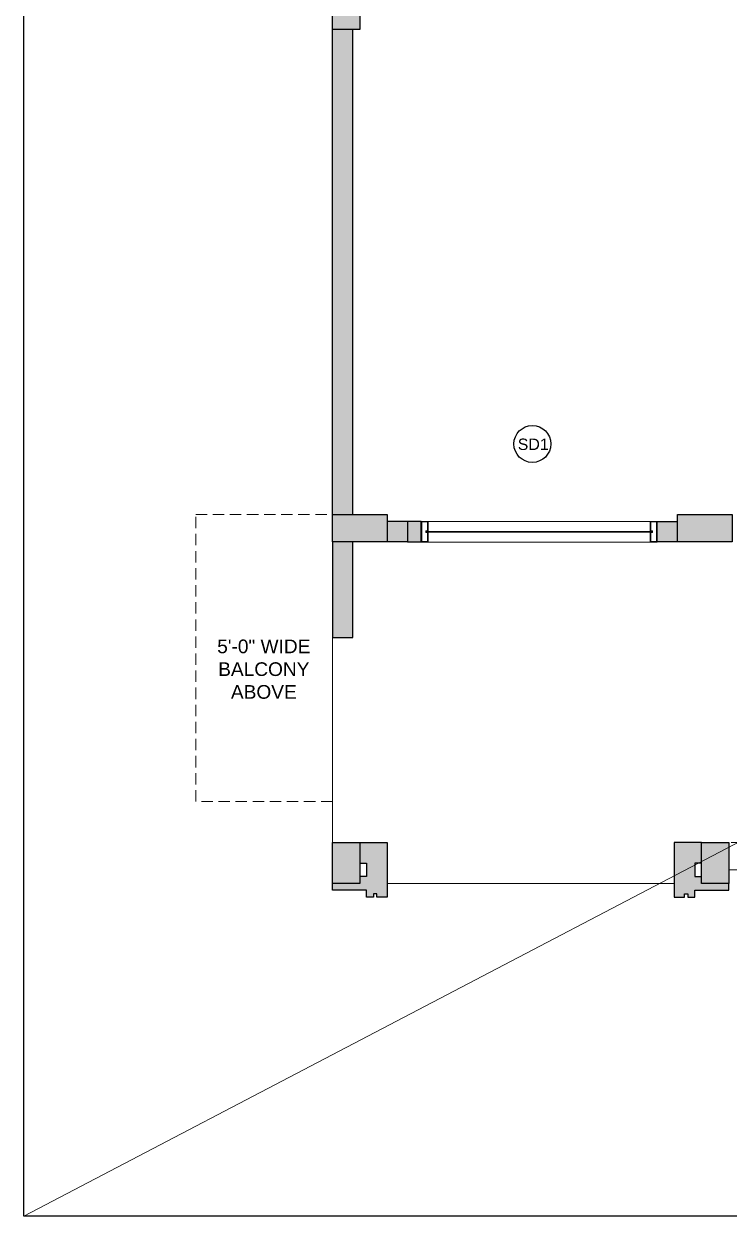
# Model space of a CAD drawing. Header units: inches. Extents: x 211391 to 214260, y -106888 to -102532.
# Drawn here: x 211469 to 211778, y -106888 to -106365 of the extents above; entities that cross this region are included whole.
import ezdxf

# ---------------------------------------------------------------- set-up
doc = ezdxf.new("R2010")
doc.units = ezdxf.units.IN
doc.header["$MEASUREMENT"] = 0
doc.linetypes.add('HIDDEN', pattern=[0.375, 0.25, -0.125])
doc.layers.get('0').update_dxf_attribs({"color": 4})
doc.layers.add('COLUMN', color=6, linetype='Continuous')
doc.layers.add('DOOR GLAZING NUMBER', color=1, linetype='Continuous', lineweight=5, plot=False)
for name, color, linetype, lineweight in [('GLASS', 4, 'Continuous', 18), ('HATCH', 251, 'Continuous', 13), ('HIDDEN', 8, 'Continuous', 13), ('m.s.', 250, 'Continuous', 13), ('PROPOSED WALL', 6, 'Continuous', 25), ('TEXT', 3, 'Continuous', 9), ('TEXT 1', 3, 'Continuous', 15), ('WALL', 5, 'Continuous', 25)]:
    doc.layers.add(name, color=color, linetype=linetype, lineweight=lineweight)
doc.styles.add('STYLE1', font='arial.ttf', dxfattribs={"height": 8})

# ---------------------------------------------------------------- blocks, each defined once
blk = doc.blocks.new('erwe54')
at = {"layer": 'COLUMN', "ltscale": 20, "true_color": 0xe517e8}
h = blk.add_hatch(color=6, dxfattribs=at)
h.dxf.hatch_style = 1
h.paths.add_polyline_path([(205035.77, -115928.54), (205035.77, -115952.54), (205047.77, -115952.54), (205047.77, -115928.54)])
h = blk.add_hatch(color=6, dxfattribs=at)
h.dxf.hatch_style = 1
h.paths.add_polyline_path([(205035.77, -116177.54), (205059.77, -116177.54), (205059.77, -116165.54), (205035.77, -116165.54)])
h = blk.add_hatch(color=6, dxfattribs=at)
h.dxf.hatch_style = 1
h.paths.add_polyline_path([(205211.27, -116165.54), (205187.27, -116165.54), (205187.27, -116177.54), (205211.27, -116177.54)])
h = blk.add_hatch(color=6, dxfattribs=at)
h.dxf.hatch_style = 1
h.paths.add_polyline_path([(205047.77, -116327.54), (205047.77, -116309.54), (205035.77, -116309.54), (205035.77, -116327.54)])
h = blk.add_hatch(color=6, dxfattribs=at)
h.dxf.hatch_style = 1
h.paths.add_polyline_path([(205209.77, -116327.54), (205209.77, -116309.54), (205197.77, -116309.54), (205197.77, -116327.54)])
at = {"layer": 'COLUMN', "ltscale": 20}
for points in [[(205035.77, -115952.54), (205035.77, -115928.54), (205047.77, -115928.54), (205047.77, -115952.54)], [(205059.77, -116177.54), (205035.77, -116177.54), (205035.77, -116165.54), (205059.77, -116165.54)], [(205187.27, -116165.54), (205211.27, -116165.54), (205211.27, -116177.54), (205187.27, -116177.54)], [(205035.77, -116309.54), (205047.77, -116309.54), (205047.77, -116327.54), (205035.77, -116327.54)], [(205197.77, -116309.54), (205209.77, -116309.54), (205209.77, -116327.54), (205197.77, -116327.54)]]:
    blk.add_lwpolyline(points, close=True, dxfattribs=at)

msp = doc.modelspace()

# ---------------------------------------------------------------- hatches: boundary and pattern name
at = {"layer": 'HATCH', "ltscale": 15}
h = msp.add_hatch(color=256, dxfattribs=at)
h.dxf.hatch_style = 1
h.paths.add_polyline_path([(211613.19, -106367.4), (211604.19, -106367.4), (211604.19, -106580.4), (211613.19, -106580.4)])
h = msp.add_hatch(color=256, dxfattribs=at)
h.dxf.hatch_style = 1
h.paths.add_polyline_path([(211637.19, -106583.4), (211628.19, -106583.4), (211628.19, -106592.4), (211637.19, -106592.4)])
h = msp.add_hatch(color=8, dxfattribs=at)
h.dxf.hatch_style = 1
h.paths.add_polyline_path([(211637.19, -106592.4), (211643.19, -106592.4), (211643.19, -106583.4), (211637.19, -106583.4)])
at = {"layer": 'HATCH', "ltscale": 25}
h = msp.add_hatch(color=251, dxfattribs=at)
h.dxf.hatch_style = 1
h.paths.add_polyline_path([(211755.69, -106583.4), (211746.69, -106583.4), (211746.69, -106592.4), (211755.69, -106592.4)])
h = msp.add_hatch(color=251, dxfattribs=at)
h.dxf.hatch_style = 1
h.paths.add_polyline_path([(211613.19, -106592.4), (211604.19, -106592.4), (211604.19, -106634.4), (211613.19, -106634.4)])
h = msp.add_hatch(color=251, dxfattribs=at)
h.dxf.hatch_style = 1
h.paths.add_polyline_path([(211628.19, -106724.4), (211616.19, -106724.4), (211616.19, -106733.4), (211619.19, -106733.4), (211619.19, -106739.4), (211616.19, -106739.4), (211616.19, -106742.4), (211604.19, -106742.4), (211604.19, -106745.4), (211619.19, -106745.4), (211619.19, -106748.4), (211622.19, -106748.4), (211622.19, -106746.9), (211623.69, -106746.9), (211623.69, -106748.4), (211628.19, -106748.4)])
h = msp.add_hatch(color=251, dxfattribs=at)
h.dxf.hatch_style = 1
h.paths.add_polyline_path([(211766.19, -106724.4), (211754.19, -106724.4), (211754.19, -106748.4), (211758.69, -106748.4), (211758.69, -106746.9), (211760.19, -106746.9), (211760.19, -106748.4), (211763.19, -106748.4), (211763.19, -106745.4), (211778.19, -106745.4), (211778.19, -106742.4), (211766.19, -106742.4), (211766.19, -106739.4), (211763.19, -106739.4), (211763.19, -106733.4), (211766.19, -106733.4)])
at = {"layer": 'm.s.', "ltscale": 15}
h = msp.add_hatch(dxfattribs=at)
h.set_pattern_fill('ANSI31', color=256)
h.set_pattern_definition([(45, (870.93931, -1118.27892), (-0.08838834765, 0.08838834765), [])])
h.paths.add_polyline_path([(211643.44, -106592.2), (211643.44, -106583.65), (211645.94, -106583.65), (211645.94, -106587.55), (211645.19, -106587.55), (211645.19, -106588.3), (211645.94, -106588.3), (211645.94, -106592.2)])
h.paths.add_polyline_path([(211643.19, -106592.45), (211643.19, -106583.4), (211646.19, -106583.4), (211646.19, -106587.8), (211645.44, -106587.8), (211645.44, -106588.05), (211646.19, -106588.05), (211646.19, -106592.45)])
h = msp.add_hatch(dxfattribs=at)
h.set_pattern_fill('ANSI31', color=256)
h.set_pattern_definition([(45, (959.01746, -1118.27892), (-0.08838834765, 0.08838834765), [])])
h.paths.add_polyline_path([(211746.44, -106592.2), (211746.44, -106583.65), (211743.94, -106583.65), (211743.94, -106587.55), (211744.69, -106587.55), (211744.69, -106588.3), (211743.94, -106588.3), (211743.94, -106592.2)])
h.paths.add_polyline_path([(211746.69, -106592.45), (211746.69, -106583.4), (211743.69, -106583.4), (211743.69, -106587.8), (211744.44, -106587.8), (211744.44, -106588.05), (211743.69, -106588.05), (211743.69, -106592.45)])

# ---------------------------------------------------------------- linework, layer by layer
at = {"ltscale": 15}
msp.add_lwpolyline([(211468.75, -105426.59), (212726.55, -105426.59), (212726.55, -106888.48), (211468.75, -106888.48)], close=True, dxfattribs=at)
at = {"layer": 'Defpoints'}
msp.add_circle((211691.94, -106549.39), 8.1, dxfattribs=at)
at = {"layer": 'DOOR GLAZING NUMBER', "ltscale": 15}
msp.add_line((211468.75, -106888.48), (214259.76, -105426.59), dxfattribs=at)
at = {"layer": 'GLASS', "ltscale": 15}
for p, q in [((211743.71, -106587.8), (211646.19, -106587.8)), ((211743.69, -106588.05), (211646.19, -106588.05))]:
    msp.add_line(p, q, dxfattribs=at)
at = {"layer": 'HIDDEN', "linetype": 'HIDDEN', "ltscale": 20}
for p, q in [((211604.19, -106724.4), (211604.19, -106706.4)), ((211994.19, -106724.4), (211778.19, -106724.4)), ((211628.19, -106742.4), (211754.19, -106742.4))]:
    msp.add_line(p, q, dxfattribs=at)
msp.add_lwpolyline([(211604.19, -106706.4), (211544.19, -106706.4), (211544.19, -106580.4), (211604.19, -106580.4)], dxfattribs=at)
at = {"layer": 'm.s.', "ltscale": 15}
for p, q in [((211646.19, -106583.4), (211746.69, -106583.4)), ((211746.69, -106592.45), (211646.19, -106592.45))]:
    msp.add_line(p, q, dxfattribs=at)
at = {"layer": 'm.s.', "ltscale": 2}
for points in [[(211643.19, -106587.8), (211643.19, -106583.4), (211646.19, -106583.4), (211646.19, -106587.8), (211645.44, -106587.8), (211645.44, -106588.05), (211646.19, -106588.05), (211646.19, -106592.45), (211643.19, -106592.45), (211643.19, -106588.05), (211643.19, -106587.8)], [(211746.69, -106587.8), (211746.69, -106583.4), (211743.69, -106583.4), (211743.69, -106587.8), (211744.44, -106587.8), (211744.44, -106588.05), (211743.69, -106588.05), (211743.69, -106592.45), (211746.69, -106592.45), (211746.69, -106588.05), (211746.69, -106587.8)]]:
    msp.add_lwpolyline(points, dxfattribs=at)
for points in [[(211643.44, -106583.65), (211645.94, -106583.65), (211645.94, -106587.55), (211645.19, -106587.55), (211645.19, -106588.3), (211645.94, -106588.3), (211645.94, -106592.2), (211643.44, -106592.2)], [(211746.44, -106583.65), (211743.94, -106583.65), (211743.94, -106587.55), (211744.69, -106587.55), (211744.69, -106588.3), (211743.94, -106588.3), (211743.94, -106592.2), (211746.44, -106592.2)]]:
    msp.add_lwpolyline(points, close=True, dxfattribs=at)
at = {"layer": 'PROPOSED WALL', "ltscale": 15}
msp.add_lwpolyline([(211637.19, -106592.4), (211643.19, -106592.4), (211643.19, -106583.4), (211637.19, -106583.4)], close=True, dxfattribs=at)
at = {"layer": 'WALL', "ltscale": 20}
for p, q in [((211604.19, -106580.4), (211604.19, -106367.4)), ((211613.19, -106580.4), (211613.19, -106367.4)), ((211637.19, -106583.4), (211628.19, -106583.4)), ((211637.19, -106583.4), (211637.19, -106592.4)), ((211643.19, -106583.4), (211643.19, -106592.4)), ((211746.69, -106592.4), (211746.69, -106583.4)), ((211746.69, -106583.4), (211755.69, -106583.4)), ((211604.19, -106592.4), (211604.19, -106634.4)), ((211613.19, -106634.4), (211613.19, -106592.4)), ((211637.19, -106592.4), (211628.19, -106592.4)), ((211755.69, -106592.4), (211746.69, -106592.4)), ((211604.19, -106634.4), (211613.19, -106634.4)), ((211616.19, -106724.4), (211628.19, -106724.4)), ((211628.19, -106724.4), (211628.19, -106748.4)), ((211766.19, -106724.4), (211754.19, -106724.4)), ((211754.19, -106724.4), (211754.19, -106748.4)), ((211616.19, -106733.4), (211619.19, -106733.4)), ((211619.19, -106733.4), (211619.19, -106739.4)), ((211766.19, -106733.4), (211763.19, -106733.4)), ((211763.19, -106733.4), (211763.19, -106739.4)), ((211619.19, -106739.4), (211616.19, -106739.4)), ((211763.19, -106739.4), (211766.19, -106739.4)), ((211604.19, -106745.4), (211604.19, -106742.4)), ((211619.19, -106745.4), (211604.19, -106745.4)), ((211619.19, -106748.4), (211619.19, -106745.4)), ((211763.19, -106748.4), (211763.19, -106745.4)), ((211763.19, -106745.4), (211778.19, -106745.4)), ((211778.19, -106745.4), (211778.19, -106742.4)), ((211622.19, -106748.4), (211619.19, -106748.4)), ((211623.69, -106746.9), (211622.19, -106746.9)), ((211622.19, -106746.9), (211622.19, -106748.4)), ((211623.69, -106748.4), (211623.69, -106746.9)), ((211628.19, -106748.4), (211623.69, -106748.4)), ((211754.19, -106748.4), (211758.69, -106748.4)), ((211758.69, -106748.4), (211758.69, -106746.9)), ((211758.69, -106746.9), (211760.19, -106746.9)), ((211760.19, -106746.9), (211760.19, -106748.4)), ((211760.19, -106748.4), (211763.19, -106748.4))]:
    msp.add_line(p, q, dxfattribs=at)
at = {"layer": 'WALL', "color": 1, "lineweight": 13, "ltscale": 20}
for p, q in [((211604.19, -106634.4), (211604.19, -106724.4)), ((211994.19, -106736.4), (211778.19, -106736.4)), ((211754.19, -106742.4), (211628.19, -106742.4))]:
    msp.add_line(p, q, dxfattribs=at)

# ---------------------------------------------------------------- block references
at = {"layer": 'TEXT 1'}
msp.add_blockref('erwe54', (6568.42, 9585.14), dxfattribs=at)

# ---------------------------------------------------------------- texts
at = {"layer": 'Defpoints', "style": 'STYLE1'}
msp.add_text('SD1', height=5, dxfattribs=at).set_placement((211685.53, -106552.03))
at = {"layer": 'TEXT', "ltscale": 10, "insert": (211606.79, -106635.27), "char_height": 6, "attachment_point": 3, "style": 'STYLE1'}
msp.add_mtext_dynamic_manual_height_columns('\\A1;\\pxqc;5\'-0" WIDE BALCONY ABOVE', width=65.4388, gutter_width=35, heights=[-26.34], dxfattribs=at)

doc.saveas('drawing.dxf')
